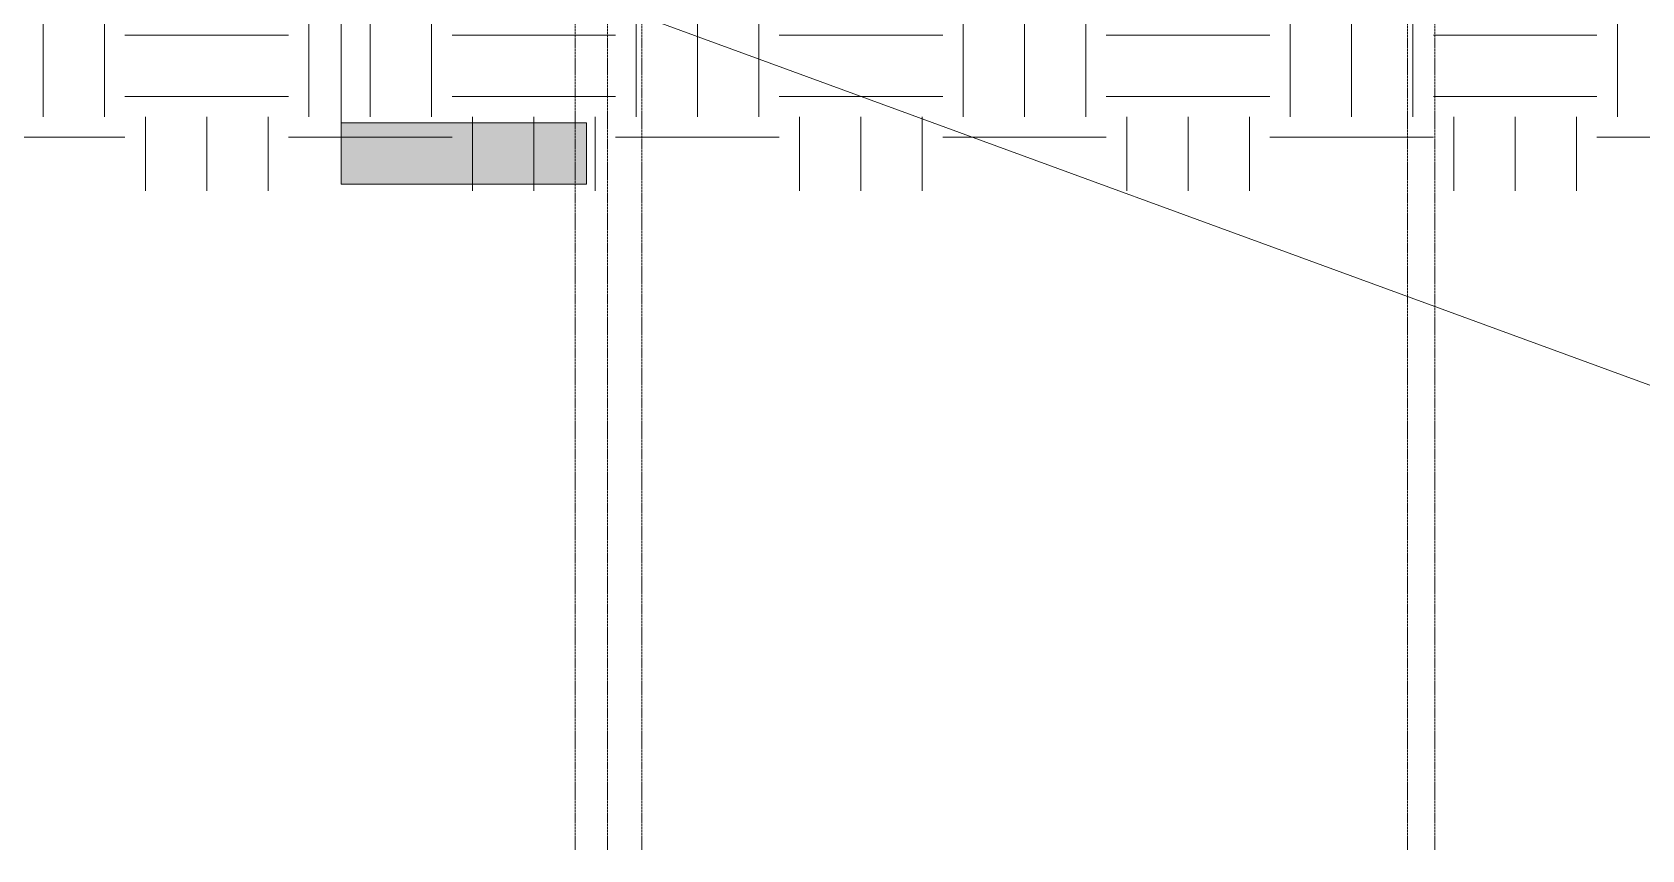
# Model space of a CAD drawing. Header units: inches. Extents: x -23445 to -52, y -314 to 853.
# Drawn here: x -7473.3 to -7000.9, y -293 to -53 of the extents above; entities that cross this region are included whole.
import ezdxf

# ---------------------------------------------------------------- set-up
doc = ezdxf.new("R2010")
doc.units = ezdxf.units.IN
doc.header["$MEASUREMENT"] = 0
doc.linetypes.add('Grid Line 1_2_', pattern=[0.875, 0.5, -0.125, 0.125, -0.125])
for name, color, linetype, lineweight in [('A-ANNO-IDEN', 131, 'Continuous', 9), ('C-TOPO', 7, 'Continuous', 9), ('G-ANNO-SYMB', 111, 'Continuous', 9), ('S-GRID', 1, 'Continuous', 9)]:
    doc.layers.add(name, color=color, linetype=linetype, lineweight=lineweight)
pattern_1 = [(0, (-21606.15, 72.08), (48, 48), [48, -48]), (0, (-21606.15, 90.08), (48, 48), [48, -48]), (0, (-21606.15, 108.08), (48, 48), [48, -48]), (90, (-21600.15, 114.08), (-48, 48), [48, -48]), (90, (-21582.15, 114.08), (-48, 48), [48, -48]), (90, (-21564.15, 114.08), (-48, 48), [48, -48])]

# ---------------------------------------------------------------- blocks, each defined once
blk = doc.blocks.new('Section - 3_32_ x 3_8_-18514-Building Section - North_South looking West _ Fitness Center')
at = {"layer": 'G-ANNO-SYMB'}
blk.add_hatch(color=256, dxfattribs=at).paths.add_polyline_path([(-22320.83, -79.66), (-22248.83, -79.66), (-22248.83, -97.66), (-22320.83, -97.66)], flags=0)
for p, q in [((-22320.83, -79.66), (-22320.83, -97.66)), ((-22248.83, -79.66), (-22320.83, -79.66)), ((-22248.83, -97.66), (-22248.83, -79.66)), ((-22320.83, -97.66), (-22248.83, -97.66))]:
    blk.add_line(p, q, dxfattribs=at)

msp = doc.modelspace()

# ---------------------------------------------------------------- hatches: boundary and pattern name
at = {"layer": 'C-TOPO'}
h = msp.add_hatch(dxfattribs=at)
h.set_pattern_fill('FP_46', color=256, style=0, pattern_type=2)
h.set_pattern_definition(pattern_1)
h.paths.add_polyline_path([(-9049.10649, -99.61925), (-7295.09979, -99.61925), (-7295.09979, -48), (-7307.45495, -48), (-7307.45495, -36), (-7302.45495, -36), (-7302.45495, -6), (-8960.95495, -6), (-8960.95495, -36), (-8955.95495, -36), (-8955.95495, -48), (-8973.95495, -48), (-8973.95495, -36), (-8970.95495, -36), (-8970.95495, 0), (-9204.03049, 0), (-9204.03049, -99.61925), (-9052.94286, -99.61925)], flags=0)
h = msp.add_hatch(dxfattribs=at)
h.set_pattern_fill('FP_46', color=256, style=0, pattern_type=2)
h.set_pattern_definition(pattern_1)
h.paths.add_polyline_path([(-6827.47569, -99.61925), (-6725.24649, -99.61925), (-6725.24649, 0), (-7292.45495, 0), (-7292.45495, -36), (-7289.45495, -36), (-7289.45495, -48), (-7295.09979, -48), (-7295.09979, -99.61925), (-6830.39763, -99.61925)], flags=0)

# ---------------------------------------------------------------- linework, layer by layer
at = {"layer": 'A-ANNO-IDEN', "color": 153}
msp.add_line((-7632.62357, 75.59797), (-6964.3331, -169.17906), dxfattribs=at)
at = {"layer": 'G-ANNO-SYMB'}
msp.add_line((-7382.67475, 545.15708), (-7382.67475, -79.66081), dxfattribs=at)
at = {"layer": 'S-GRID', "linetype": 'Grid Line 1_2_'}
for p, q in [((-7313.95495, -293.03588), (-7313.95495, 738.65708)), ((-7304.45495, -293.03588), (-7304.45495, 738.65708)), ((-7294.45495, -293.03588), (-7294.45495, 738.65708)), ((-7069.70495, -293.03588), (-7069.70495, 738.65708)), ((-7061.70495, -293.03588), (-7061.70495, 738.65708))]:
    msp.add_line(p, q, dxfattribs=at)

# ---------------------------------------------------------------- block references
at = {"layer": 'G-ANNO-SYMB', "extrusion": (0, 0, -1)}
msp.add_blockref('Section - 3_32_ x 3_8_-18514-Building Section - North_South looking West _ Fitness Center', (29631.50784, 0), dxfattribs=at)

doc.saveas('drawing.dxf')
